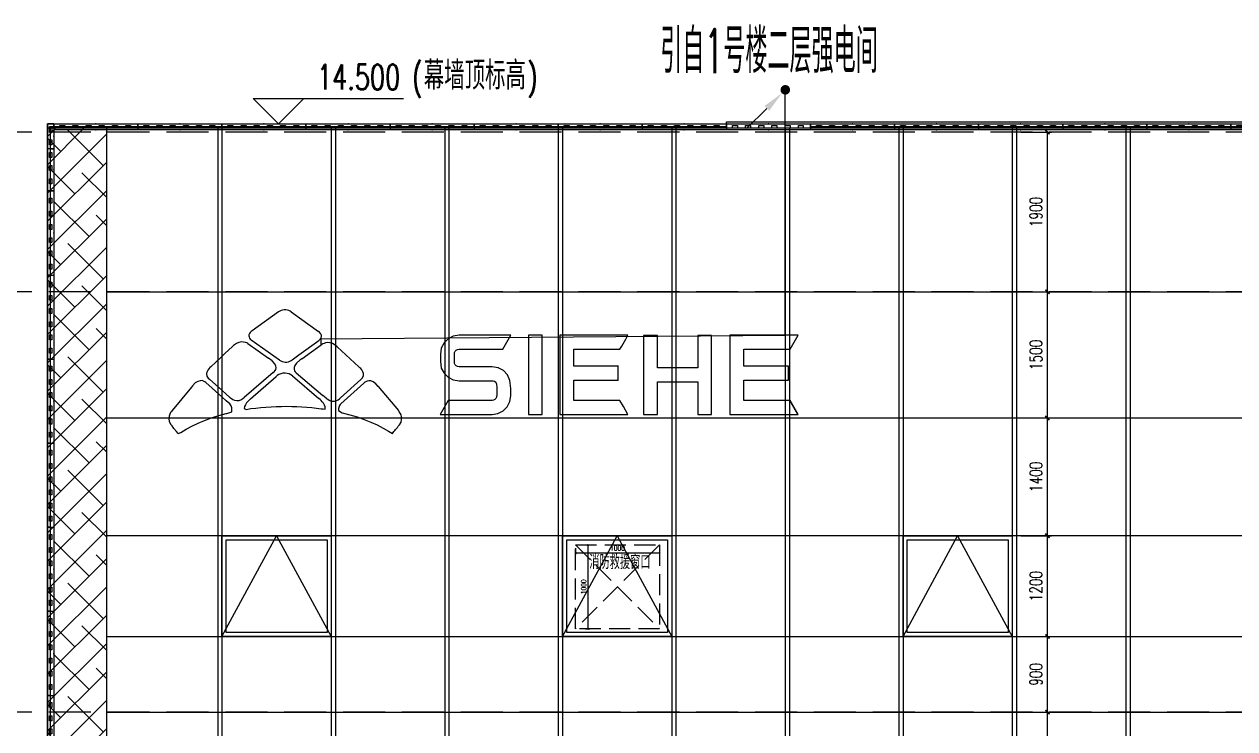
# Model space of a CAD drawing. Extents: x -2377130 to 293730, y -2 to 754590.
# Drawn here: x -2126734 to -2112336, y 524540 to 532921 of the extents above; entities that cross this region are included whole.
import ezdxf
from ezdxf.enums import TextEntityAlignment as Align

# ---------------------------------------------------------------- set-up
doc = ezdxf.new("R2010")
doc.units = 0
doc.header["$LTSCALE"] = 1000
doc.header["$MEASUREMENT"] = 0
for name, pattern in [('__DASH', [0.35, 0.25, -0.1]), ('DASH', [0.35, 0.25, -0.1]), ('DOTE', [2.42, 2, -0.2, 0.02, -0.2])]:
    doc.linetypes.add(name, pattern=pattern)
doc.layers.get('Defpoints').update_dxf_attribs({"color": 210})
doc.layers.add('.灯具', color=3, linetype='Continuous', lineweight=25)
doc.layers.add('A-WALL-HATCH', color=8, linetype='Continuous', lineweight=13)
for name, color, linetype in [('0 @ 1', 7, 'Continuous'), ('A-AXIS-DOTE', 14, 'DOTE'), ('A-AXIS-DP', 126, 'Continuous'), ('A-HATCH-2', 251, 'Continuous'), ('A-LIN-V', 9, 'Continuous'), ('A-SFCE', 30, 'Continuous'), ('A-WINDOW', 140, 'Continuous'), ('DIM-照明', 3, 'Continuous'), ('DIM_ELEV', 3, 'Continuous'), ('EQUIP-照明', 3, 'Continuous'), ('LWIRE', 4, 'Continuous'), ('PUB_DIM', 3, 'Continuous'), ('PUB_TEXT', 7, 'Continuous'), ('建-文字', 7, 'Continuous')]:
    doc.layers.add(name, color=color, linetype=linetype)
doc.styles.add('_TCH_DIM', font='SIMPLEX', dxfattribs={"bigfont": 'GBCBIG'})
doc.styles.add('_TCH_DIM_T3', font='SIMPLEX', dxfattribs={"width": 0.705882, "bigfont": 'GBCBIG'})
doc.styles.add('_TEL_DIM', font='SIMPLEX', dxfattribs={"width": 0.8, "height": 3.5, "bigfont": 'HZTXT'})
doc.styles.add('A-STANDARD', font='SIMPLEX', dxfattribs={"bigfont": 'GBCBIG'})
doc.styles.get("Standard").update_dxf_attribs({"font": 'gbenor.shx', "bigfont": 'gbcbig.shx'})
doc.dimstyles.new('_TCH_ARCH&&20', dxfattribs={"dimtxt": 59.5, "dimasz": 20, "dimexe": 20, "dimexo": 20, "dimgap": 25.25, "dimtad": 1, "dimdec": 0, "dimzin": 0, "dimdsep": 46, "dimtxsty": '_TCH_DIM_T3', "dimblk": 'ARCHTICK', "dimcen": 0.09, "dimclrt": 7, "dimazin": 2, "dimtfac": 1, "dimtdec": 0, "dimtix": 1, "dimtmove": 2, "dimatfit": 3, "dimfxl": 0, "dimtolj": 1, "dimtzin": 0, "dimarcsym": 0})
doc.dimstyles.new('_TCH_ARCH&&50', dxfattribs={"dimtxt": 148.75, "dimasz": 50, "dimexe": 50, "dimexo": 50, "dimgap": 63.125, "dimtad": 1, "dimdec": 0, "dimzin": 0, "dimdsep": 46, "dimtxsty": '_TCH_DIM_T3', "dimblk": 'ARCHTICK', "dimcen": 0.09, "dimclrt": 7, "dimazin": 2, "dimtfac": 1, "dimtdec": 0, "dimtix": 1, "dimtmove": 2, "dimatfit": 3, "dimfxl": 0, "dimtolj": 1, "dimtzin": 0, "dimarcsym": 0})

# ---------------------------------------------------------------- blocks, each defined once
blk = doc.blocks.new('G$C8AAC1FDD')
at = {"layer": 'A-LIN-V'}
for p, q in [((-1.638, 0.667), (-1.953, 0.44)), ((-1.625, 0.675), (-1.638, 0.667)), ((-1.609, 0.682), (-1.625, 0.675)), ((-1.591, 0.687), (-1.609, 0.682)), ((-1.572, 0.689), (-1.591, 0.687)), ((-1.572, 0.689), (-1.572, 0.689)), ((-1.553, 0.689), (-1.572, 0.689)), ((-1.553, 0.689), (-1.553, 0.689)), ((-1.534, 0.686), (-1.553, 0.689)), ((-1.534, 0.686), (-1.534, 0.686)), ((-1.517, 0.68), (-1.534, 0.686)), ((-1.516, 0.68), (-1.517, 0.68)), ((-1.501, 0.672), (-1.517, 0.68)), ((-1.5, 0.672), (-1.501, 0.672)), ((-1.489, 0.664), (-1.501, 0.672)), ((-1.489, 0.664), (-1.489, 0.664)), ((-1.489, 0.664), (-1.162, 0.43)), ((-1.953, 0.44), (-1.965, 0.431)), ((-2.141, 0.29), (-2.173, 0.267)), ((-2.11, 0.303), (-2.141, 0.29)), ((-2.081, 0.308), (-2.11, 0.303)), ((-2.081, 0.308), (-2.081, 0.308)), ((-2.056, 0.306), (-2.081, 0.308)), ((-2.035, 0.302), (-2.056, 0.306)), ((-2.056, 0.306), (-2.056, 0.306)), ((-2.018, 0.296), (-2.035, 0.302)), ((-2.034, 0.302), (-2.035, 0.302)), ((-2.005, 0.289), (-2.018, 0.296)), ((-2.018, 0.296), (-2.018, 0.296)), ((-2.005, 0.289), (-2.005, 0.289)), ((-2.005, 0.289), (-1.76, 0.114)), ((-1.991, 0.394), (-1.992, 0.38)), ((-1.992, 0.38), (-1.99, 0.367)), ((-1.986, 0.407), (-1.991, 0.394)), ((-1.99, 0.367), (-1.985, 0.354)), ((-1.977, 0.42), (-1.986, 0.407)), ((-1.985, 0.354), (-1.976, 0.341)), ((-1.965, 0.431), (-1.977, 0.42)), ((-1.976, 0.341), (-1.963, 0.33)), ((-1.627, 0.09), (-1.963, 0.33)), ((-1.398, 0.153), (-1.161, 0.324)), ((-1.162, 0.43), (-1.162, 0.43)), ((-1.152, 0.422), (-1.162, 0.43)), ((-1.161, 0.324), (-1.15, 0.332)), ((-1.16, 0.324), (-1.161, 0.324)), ((-1.152, 0.422), (-1.152, 0.422)), ((-1.141, 0.41), (-1.152, 0.422)), ((-1.15, 0.332), (-1.14, 0.344)), ((-1.15, 0.332), (-1.15, 0.332)), ((-1.141, 0.41), (-1.141, 0.41)), ((-1.135, 0.399), (-1.141, 0.41)), ((-1.14, 0.344), (-1.133, 0.356)), ((-1.139, 0.344), (-1.14, 0.344)), ((-1.134, 0.398), (-1.135, 0.399)), ((-1.133, 0.398), (-1.134, 0.398)), ((-1.13, 0.384), (-1.134, 0.398)), ((-1.133, 0.357), (-1.13, 0.371)), ((-1.133, 0.357), (-1.133, 0.357)), ((-1.133, 0.356), (-1.133, 0.357)), ((-1.131, 0.273), (-1.133, 0.356)), ((-1.129, 0.384), (-1.13, 0.384)), ((-1.13, 0.371), (-1.13, 0.384)), ((-1.129, 0.371), (-1.13, 0.371)), ((-1.098, 0.291), (-1.112, 0.285)), ((-1.081, 0.296), (-1.098, 0.291)), ((-1.079, 0.297), (-1.081, 0.296)), ((-1.055, 0.3), (-1.079, 0.297)), ((-1.055, 0.3), (-1.055, 0.3)), ((-1.028, 0.298), (-1.055, 0.3)), ((-0.998, 0.289), (-1.028, 0.298)), ((-1.027, 0.298), (-1.028, 0.298)), ((-0.966, 0.271), (-0.998, 0.289)), ((-0.997, 0.289), (-0.998, 0.289)), ((0.329, 0.296), (0.297, 0.235)), ((0.377, 0.344), (0.329, 0.296)), ((0.438, 0.376), (0.377, 0.344)), ((0.508, 0.387), (0.438, 0.376)), ((0.509, 0.387), (0.508, 0.387)), ((1.123, 0.387), (0.509, 0.387)), ((1.027, 0.221), (1.123, 0.387)), ((1.123, 0.387), (1.123, 0.387)), ((1.332, 0.387), (1.332, -0.554)), ((1.332, 0.387), (1.332, 0.387)), ((1.498, 0.387), (1.332, 0.387)), ((1.498, -0.554), (1.498, 0.387)), ((1.498, 0.387), (1.498, 0.387)), ((1.707, 0.387), (1.706, -0.554)), ((1.707, 0.387), (1.707, 0.387)), ((2.439, 0.387), (1.707, 0.387)), ((2.489, 0.387), (2.439, 0.387)), ((2.443, 0.259), (2.49, 0.341)), ((2.517, 0.387), (2.489, 0.387)), ((2.49, 0.341), (2.517, 0.387)), ((2.517, 0.387), (2.517, 0.387)), ((2.702, 0.386), (2.702, -0.555)), ((2.703, 0.386), (2.702, 0.386)), ((2.868, 0.386), (2.703, 0.386)), ((2.868, -0.001), (2.868, 0.386)), ((2.869, 0.386), (2.868, 0.386)), ((2.869, -0.001), (2.869, 0.386)), ((3.346, 0.386), (3.346, -0.001)), ((3.346, 0.386), (3.346, 0.386)), ((3.512, 0.386), (3.346, 0.386)), ((3.512, -0.555), (3.512, 0.386)), ((3.512, -0.555), (3.512, 0.386)), ((3.512, 0.386), (3.512, 0.386)), ((3.729, 0.387), (3.729, -0.554)), ((3.73, 0.387), (3.729, 0.387)), ((3.806, 0.387), (3.73, 0.387)), ((3.895, 0.387), (3.806, 0.387)), ((3.806, 0.387), (3.806, 0.387)), ((3.896, 0.387), (3.895, 0.387)), ((4.54, 0.387), (3.896, 0.387)), ((4.444, 0.221), (4.54, 0.387)), ((4.444, 0.221), (4.54, 0.387)), ((4.54, 0.387), (4.54, 0.387)), ((-2.327, 0.123), (-2.278, 0.169)), ((-2.187, 0.254), (-2.278, 0.169)), ((-2.173, 0.267), (-2.187, 0.254)), ((-1.477, 0.096), (-1.398, 0.153)), ((-1.398, 0.153), (-1.398, 0.153)), ((-1.361, 0.108), (-1.131, 0.273)), ((-1.123, 0.278), (-1.131, 0.273)), ((-1.112, 0.285), (-1.123, 0.278)), ((-0.943, 0.251), (-0.966, 0.271)), ((-0.966, 0.271), (-0.966, 0.271)), ((-0.943, 0.251), (-0.943, 0.251)), ((-0.684, 0.012), (-0.943, 0.251)), ((0.297, 0.235), (0.286, 0.164)), ((0.286, 0.164), (0.286, 0.078)), ((0.452, 0.154), (0.455, 0.182)), ((0.452, 0.154), (0.452, 0.154)), ((0.452, 0.068), (0.452, 0.154)), ((0.455, 0.182), (0.463, 0.198)), ((0.455, 0.182), (0.455, 0.182)), ((0.463, 0.198), (0.475, 0.21)), ((0.463, 0.198), (0.463, 0.198)), ((0.475, 0.21), (0.49, 0.218)), ((0.475, 0.21), (0.475, 0.21)), ((0.49, 0.218), (0.508, 0.221)), ((0.491, 0.218), (0.49, 0.218)), ((0.508, 0.221), (1.027, 0.221)), ((1.027, 0.221), (1.027, 0.221)), ((1.873, 0.221), (2.421, 0.221)), ((1.873, 0.019), (1.873, 0.221)), ((2.421, 0.221), (2.443, 0.259)), ((2.421, 0.221), (2.421, 0.221)), ((3.895, 0.019), (3.895, 0.221)), ((3.895, 0.221), (3.896, 0.221)), ((3.896, 0.019), (3.896, 0.221)), ((3.896, 0.221), (4.444, 0.221)), ((4.444, 0.221), (4.444, 0.221)), ((-2.456, 0.003), (-2.468, -0.011)), ((-2.445, 0.013), (-2.456, 0.003)), ((-2.327, 0.123), (-2.445, 0.013)), ((-1.715, 0.081), (-1.76, 0.114)), ((-1.76, 0.114), (-1.76, 0.114)), ((-1.687, 0.05), (-1.715, 0.081)), ((-1.714, 0.081), (-1.715, 0.081)), ((-1.673, 0.022), (-1.687, 0.05)), ((-1.686, 0.05), (-1.687, 0.05)), ((-1.669, -0.001), (-1.673, 0.022)), ((-1.672, 0.022), (-1.673, 0.022)), ((-1.627, 0.09), (-1.613, 0.082)), ((-1.613, 0.082), (-1.596, 0.075)), ((-1.596, 0.075), (-1.578, 0.07)), ((-1.578, 0.07), (-1.559, 0.069)), ((-1.559, 0.069), (-1.559, 0.069)), ((-1.559, 0.069), (-1.54, 0.069)), ((-1.54, 0.069), (-1.522, 0.073)), ((-1.54, 0.07), (-1.54, 0.069)), ((-1.522, 0.073), (-1.505, 0.079)), ((-1.522, 0.073), (-1.522, 0.073)), ((-1.505, 0.079), (-1.489, 0.087)), ((-1.504, 0.079), (-1.505, 0.079)), ((-1.489, 0.087), (-1.477, 0.096)), ((-1.488, 0.087), (-1.489, 0.087)), ((-1.477, 0.096), (-1.477, 0.096)), ((-1.445, 0.028), (-1.454, 0.002)), ((-1.454, 0.002), (-1.453, -0.019)), ((-1.424, 0.057), (-1.445, 0.028)), ((-1.386, 0.09), (-1.424, 0.057)), ((-1.361, 0.108), (-1.386, 0.09)), ((-0.672, 0.001), (-0.684, 0.012)), ((-0.684, 0.012), (-0.684, 0.012)), ((-0.661, -0.01), (-0.672, 0.001)), ((-0.671, 0.001), (-0.672, 0.001)), ((0.286, 0.078), (0.297, -0.003)), ((0.455, 0.05), (0.452, 0.068)), ((0.452, 0.068), (0.452, 0.068)), ((0.463, 0.034), (0.455, 0.05)), ((0.455, 0.05), (0.455, 0.05)), ((0.475, 0.022), (0.463, 0.034)), ((0.463, 0.034), (0.463, 0.034)), ((0.49, 0.014), (0.475, 0.022)), ((0.475, 0.022), (0.475, 0.022)), ((0.508, 0.011), (0.49, 0.014)), ((0.491, 0.014), (0.49, 0.014)), ((0.509, 0.011), (0.508, 0.011)), ((0.9, 0.011), (0.509, 0.011)), ((0.975, 0), (0.9, 0.011)), ((0.901, 0.011), (0.9, 0.011)), ((1.873, 0.019), (1.873, 0.019)), ((2.402, 0.019), (1.873, 0.019)), ((2.402, -0.147), (2.402, 0.019)), ((2.403, 0.019), (2.402, 0.019)), ((3.896, 0.019), (3.895, 0.019)), ((4.425, 0.019), (3.896, 0.019)), ((4.425, -0.147), (4.425, 0.019)), ((4.425, -0.147), (4.425, 0.019)), ((4.425, 0.019), (4.425, 0.019)), ((-2.49, -0.05), (-2.494, -0.073)), ((-2.494, -0.073), (-2.49, -0.098)), ((-2.48, -0.028), (-2.49, -0.05)), ((-2.49, -0.098), (-2.475, -0.123)), ((-2.468, -0.011), (-2.48, -0.028)), ((-2.475, -0.123), (-2.46, -0.137)), ((-2.315, -0.266), (-2.46, -0.137)), ((-1.702, -0.057), (-2.049, -0.353)), ((-1.972, -0.368), (-1.667, -0.103)), ((-1.702, -0.057), (-1.69, -0.047)), ((-1.702, -0.057), (-1.702, -0.057)), ((-1.69, -0.047), (-1.68, -0.034)), ((-1.69, -0.047), (-1.69, -0.047)), ((-1.68, -0.034), (-1.673, -0.02)), ((-1.679, -0.034), (-1.68, -0.034)), ((-1.673, -0.02), (-1.669, -0.001)), ((-1.672, -0.02), (-1.673, -0.02)), ((-1.669, -0.001), (-1.669, -0.001)), ((-1.655, -0.092), (-1.667, -0.103)), ((-1.634, -0.079), (-1.655, -0.092)), ((-1.611, -0.07), (-1.634, -0.079)), ((-1.587, -0.064), (-1.611, -0.07)), ((-1.563, -0.063), (-1.587, -0.064)), ((-1.538, -0.066), (-1.563, -0.063)), ((-1.562, -0.063), (-1.563, -0.063)), ((-1.514, -0.073), (-1.538, -0.066)), ((-1.538, -0.066), (-1.538, -0.066)), ((-1.492, -0.084), (-1.514, -0.073)), ((-1.514, -0.073), (-1.514, -0.073)), ((-1.475, -0.097), (-1.492, -0.084)), ((-1.492, -0.084), (-1.492, -0.084)), ((-1.474, -0.097), (-1.475, -0.097)), ((-1.475, -0.097), (-1.159, -0.364)), ((-1.453, -0.019), (-1.448, -0.036)), ((-1.448, -0.036), (-1.44, -0.048)), ((-1.44, -0.048), (-1.431, -0.058)), ((-1.431, -0.058), (-1.112, -0.328)), ((-0.66, -0.14), (-0.904, -0.359)), ((-0.649, -0.026), (-0.661, -0.01)), ((-0.661, -0.01), (-0.661, -0.01)), ((-0.66, -0.14), (-0.64, -0.118)), ((-0.659, -0.14), (-0.66, -0.14)), ((-0.638, -0.046), (-0.649, -0.026)), ((-0.649, -0.026), (-0.649, -0.026)), ((-0.64, -0.118), (-0.63, -0.093)), ((-0.64, -0.118), (-0.64, -0.118)), ((-0.63, -0.069), (-0.638, -0.046)), ((-0.637, -0.046), (-0.638, -0.046)), ((-0.63, -0.093), (-0.63, -0.069)), ((-0.63, -0.069), (-0.63, -0.069)), ((-0.63, -0.093), (-0.63, -0.093)), ((0.297, -0.003), (0.329, -0.064)), ((0.329, -0.064), (0.377, -0.112)), ((0.377, -0.112), (0.438, -0.144)), ((0.438, -0.144), (0.508, -0.155)), ((1.037, -0.033), (0.975, 0)), ((0.976, 0), (0.975, 0)), ((1.084, -0.084), (1.037, -0.033)), ((1.038, -0.033), (1.037, -0.033)), ((1.113, -0.152), (1.084, -0.084)), ((1.084, -0.084), (1.084, -0.084)), ((2.869, -0.001), (2.868, -0.001)), ((3.346, -0.001), (2.869, -0.001)), ((-2.674, -0.229), (-2.903, -0.507)), ((-2.662, -0.214), (-2.674, -0.229)), ((-2.629, -0.18), (-2.662, -0.214)), ((-2.599, -0.161), (-2.629, -0.18)), ((-2.572, -0.153), (-2.599, -0.161)), ((-2.572, -0.153), (-2.572, -0.153)), ((-2.549, -0.152), (-2.572, -0.153)), ((-2.53, -0.158), (-2.549, -0.152)), ((-2.549, -0.152), (-2.549, -0.152)), ((-2.515, -0.165), (-2.53, -0.158)), ((-2.53, -0.158), (-2.53, -0.158)), ((-2.503, -0.174), (-2.515, -0.165)), ((-2.515, -0.165), (-2.515, -0.165)), ((-2.503, -0.174), (-2.503, -0.174)), ((-2.312, -0.345), (-2.503, -0.174)), ((-2.263, -0.312), (-2.315, -0.266)), ((-0.898, -0.429), (-0.623, -0.182)), ((-0.611, -0.172), (-0.623, -0.182)), ((-0.601, -0.165), (-0.611, -0.172)), ((-0.585, -0.157), (-0.601, -0.165)), ((-0.564, -0.153), (-0.585, -0.157)), ((-0.564, -0.153), (-0.564, -0.153)), ((-0.54, -0.155), (-0.564, -0.153)), ((-0.512, -0.166), (-0.54, -0.155)), ((-0.54, -0.155), (-0.54, -0.155)), ((-0.481, -0.19), (-0.512, -0.166)), ((-0.512, -0.166), (-0.512, -0.166)), ((-0.453, -0.221), (-0.481, -0.19)), ((-0.481, -0.19), (-0.481, -0.19)), ((-0.452, -0.221), (-0.453, -0.221)), ((-0.453, -0.221), (-0.214, -0.508)), ((0.508, -0.155), (0.9, -0.155)), ((0.9, -0.155), (0.915, -0.156)), ((0.915, -0.156), (0.93, -0.16)), ((0.93, -0.16), (0.944, -0.172)), ((0.944, -0.172), (0.953, -0.196)), ((0.953, -0.196), (0.957, -0.235)), ((0.957, -0.235), (0.957, -0.321)), ((1.123, -0.245), (1.113, -0.152)), ((1.113, -0.152), (1.113, -0.152)), ((1.123, -0.245), (1.123, -0.245)), ((1.123, -0.332), (1.123, -0.245)), ((1.872, -0.388), (1.873, -0.147)), ((1.873, -0.147), (2.402, -0.147)), ((2.403, -0.147), (2.402, -0.147)), ((2.868, -0.555), (2.868, -0.167)), ((2.868, -0.167), (2.869, -0.167)), ((2.869, -0.555), (2.869, -0.167)), ((2.869, -0.167), (3.346, -0.167)), ((3.346, -0.167), (3.346, -0.555)), ((3.895, -0.388), (3.895, -0.147)), ((3.895, -0.147), (3.896, -0.147)), ((3.896, -0.388), (3.896, -0.147)), ((3.896, -0.147), (4.425, -0.147)), ((4.425, -0.147), (4.425, -0.147)), ((-2.312, -0.345), (-2.261, -0.391)), ((-2.222, -0.349), (-2.263, -0.312)), ((-2.218, -0.428), (-2.261, -0.391)), ((-2.222, -0.349), (-2.212, -0.358)), ((-2.21, -0.439), (-2.218, -0.428)), ((-2.218, -0.428), (-2.218, -0.428)), ((-2.212, -0.358), (-2.2, -0.367)), ((-2.2, -0.367), (-2.183, -0.377)), ((-2.183, -0.377), (-2.162, -0.385)), ((-2.162, -0.385), (-2.137, -0.39)), ((-2.136, -0.39), (-2.137, -0.39)), ((-2.136, -0.39), (-2.109, -0.387)), ((-2.109, -0.387), (-2.079, -0.375)), ((-2.109, -0.387), (-2.109, -0.387)), ((-2.079, -0.375), (-2.058, -0.361)), ((-2.079, -0.375), (-2.079, -0.375)), ((-2.058, -0.361), (-2.049, -0.353)), ((-2.058, -0.361), (-2.058, -0.361)), ((-2.049, -0.353), (-2.049, -0.353)), ((-2.02, -0.418), (-2.033, -0.439)), ((-2.006, -0.401), (-2.02, -0.418)), ((-1.993, -0.387), (-2.006, -0.401)), ((-1.982, -0.377), (-1.993, -0.387)), ((-1.972, -0.368), (-1.982, -0.377)), ((-1.158, -0.364), (-1.159, -0.364)), ((-1.146, -0.375), (-1.159, -0.364)), ((-1.134, -0.387), (-1.146, -0.375)), ((-1.146, -0.375), (-1.146, -0.375)), ((-1.12, -0.403), (-1.134, -0.387)), ((-1.134, -0.387), (-1.134, -0.387)), ((-1.12, -0.403), (-1.12, -0.403)), ((-1.109, -0.417), (-1.12, -0.403)), ((-1.072, -0.362), (-1.112, -0.328)), ((-1.106, -0.421), (-1.109, -0.417)), ((-1.094, -0.443), (-1.106, -0.421)), ((-1.106, -0.421), (-1.106, -0.421)), ((-1.072, -0.362), (-1.061, -0.371)), ((-1.061, -0.371), (-1.03, -0.39)), ((-1.061, -0.371), (-1.061, -0.371)), ((-1.03, -0.39), (-1, -0.397)), ((-1, -0.397), (-0.974, -0.396)), ((-1, -0.397), (-1, -0.397)), ((-0.974, -0.396), (-0.951, -0.389)), ((-0.974, -0.396), (-0.974, -0.396)), ((-0.951, -0.389), (-0.931, -0.38)), ((-0.95, -0.389), (-0.951, -0.389)), ((-0.931, -0.38), (-0.916, -0.37)), ((-0.931, -0.38), (-0.931, -0.38)), ((-0.916, -0.37), (-0.904, -0.359)), ((-0.916, -0.37), (-0.916, -0.37)), ((-0.898, -0.429), (-0.906, -0.438)), ((-0.903, -0.359), (-0.904, -0.359)), ((0.38, -0.388), (0.284, -0.554)), ((0.38, -0.388), (0.38, -0.388)), ((0.9, -0.388), (0.38, -0.388)), ((0.918, -0.385), (0.9, -0.388)), ((0.934, -0.377), (0.918, -0.385)), ((0.946, -0.365), (0.934, -0.377)), ((0.954, -0.349), (0.946, -0.365)), ((0.957, -0.321), (0.954, -0.349)), ((1.08, -0.463), (1.112, -0.402)), ((1.112, -0.402), (1.123, -0.332)), ((1.112, -0.402), (1.112, -0.402)), ((1.123, -0.332), (1.123, -0.332)), ((1.873, -0.388), (1.872, -0.388)), ((2.421, -0.388), (1.873, -0.388)), ((2.421, -0.388), (2.421, -0.388)), ((2.464, -0.462), (2.421, -0.388)), ((3.896, -0.388), (3.895, -0.388)), ((4.443, -0.388), (3.896, -0.388)), ((4.539, -0.554), (4.443, -0.388)), ((4.444, -0.388), (4.443, -0.388)), ((4.54, -0.554), (4.444, -0.388)), ((-2.933, -0.552), (-2.941, -0.577)), ((-2.923, -0.533), (-2.933, -0.552)), ((-2.913, -0.518), (-2.923, -0.533)), ((-2.903, -0.507), (-2.913, -0.518)), ((-2.436, -0.596), (-2.351, -0.568)), ((-2.351, -0.568), (-2.305, -0.556)), ((-2.35, -0.568), (-2.351, -0.568)), ((-2.305, -0.556), (-2.262, -0.544)), ((-2.262, -0.544), (-2.256, -0.542)), ((-2.262, -0.544), (-2.262, -0.544)), ((-2.256, -0.542), (-2.196, -0.525)), ((-2.203, -0.452), (-2.21, -0.439)), ((-2.21, -0.439), (-2.21, -0.439)), ((-2.198, -0.464), (-2.203, -0.452)), ((-2.202, -0.452), (-2.203, -0.452)), ((-2.194, -0.477), (-2.198, -0.464)), ((-2.197, -0.464), (-2.198, -0.464)), ((-2.196, -0.525), (-2.194, -0.514)), ((-2.195, -0.525), (-2.196, -0.525)), ((-2.193, -0.49), (-2.194, -0.477)), ((-2.194, -0.477), (-2.194, -0.477)), ((-2.194, -0.514), (-2.193, -0.502)), ((-2.194, -0.514), (-2.194, -0.514)), ((-2.193, -0.502), (-2.193, -0.49)), ((-2.193, -0.49), (-2.193, -0.49)), ((-2.193, -0.502), (-2.193, -0.502)), ((-2.044, -0.461), (-2.049, -0.485)), ((-2.049, -0.485), (-2.025, -0.495)), ((-2.033, -0.439), (-2.044, -0.461)), ((-2.025, -0.495), (-1.967, -0.486)), ((-2.025, -0.495), (-2.025, -0.495)), ((-1.967, -0.486), (-1.909, -0.479)), ((-1.967, -0.486), (-1.967, -0.486)), ((-1.908, -0.479), (-1.909, -0.479)), ((-1.908, -0.479), (-1.849, -0.472)), ((-1.849, -0.472), (-1.789, -0.467)), ((-1.849, -0.472), (-1.849, -0.472)), ((-1.789, -0.467), (-1.728, -0.463)), ((-1.789, -0.467), (-1.789, -0.467)), ((-1.728, -0.463), (-1.666, -0.46)), ((-1.728, -0.463), (-1.728, -0.463)), ((-1.666, -0.46), (-1.604, -0.459)), ((-1.604, -0.459), (-1.542, -0.458)), ((-1.542, -0.458), (-1.481, -0.459)), ((-1.481, -0.459), (-1.421, -0.461)), ((-1.421, -0.461), (-1.362, -0.464)), ((-1.362, -0.464), (-1.303, -0.468)), ((-1.303, -0.468), (-1.245, -0.474)), ((-1.245, -0.474), (-1.188, -0.48)), ((-1.188, -0.48), (-1.131, -0.487)), ((-1.131, -0.487), (-1.107, -0.489)), ((-1.107, -0.489), (-1.083, -0.491)), ((-1.086, -0.466), (-1.094, -0.443)), ((-1.093, -0.443), (-1.094, -0.443)), ((-1.083, -0.491), (-1.086, -0.466)), ((-1.085, -0.466), (-1.086, -0.466)), ((-1.083, -0.491), (-1.083, -0.491)), ((-0.925, -0.485), (-0.926, -0.497)), ((-0.926, -0.497), (-0.925, -0.508)), ((-0.923, -0.474), (-0.925, -0.485)), ((-0.925, -0.508), (-0.883, -0.534)), ((-0.919, -0.462), (-0.923, -0.474)), ((-0.913, -0.45), (-0.919, -0.462)), ((-0.906, -0.438), (-0.913, -0.45)), ((-0.883, -0.534), (-0.793, -0.558)), ((-0.793, -0.558), (-0.705, -0.584)), ((-0.203, -0.522), (-0.214, -0.508)), ((-0.214, -0.508), (-0.214, -0.508)), ((-0.192, -0.538), (-0.203, -0.522)), ((-0.202, -0.522), (-0.203, -0.522)), ((-0.182, -0.559), (-0.192, -0.538)), ((-0.192, -0.538), (-0.192, -0.538)), ((-0.175, -0.584), (-0.182, -0.559)), ((-0.182, -0.559), (-0.182, -0.559)), ((0.284, -0.554), (0.9, -0.554)), ((0.9, -0.554), (0.971, -0.543)), ((0.901, -0.554), (0.9, -0.554)), ((0.971, -0.543), (1.032, -0.511)), ((0.971, -0.543), (0.971, -0.543)), ((1.032, -0.511), (1.08, -0.463)), ((1.032, -0.511), (1.032, -0.511)), ((1.08, -0.463), (1.08, -0.463)), ((1.332, -0.554), (1.498, -0.554)), ((1.498, -0.554), (1.498, -0.554)), ((1.706, -0.554), (2.466, -0.554)), ((2.517, -0.554), (2.464, -0.462)), ((2.466, -0.554), (2.517, -0.554)), ((2.517, -0.554), (2.517, -0.554)), ((2.517, -0.554), (2.517, -0.554)), ((2.517, -0.554), (2.517, -0.554)), ((2.702, -0.555), (2.868, -0.555)), ((2.869, -0.555), (2.868, -0.555)), ((3.346, -0.555), (3.512, -0.555)), ((3.512, -0.555), (3.512, -0.555)), ((3.729, -0.554), (4.539, -0.554)), ((4.539, -0.554), (4.54, -0.554)), ((-2.941, -0.577), (-2.944, -0.605)), ((-2.944, -0.605), (-2.939, -0.636)), ((-2.939, -0.636), (-2.923, -0.669)), ((-2.923, -0.669), (-2.905, -0.692)), ((-2.883, -0.72), (-2.905, -0.692)), ((-2.738, -0.73), (-2.669, -0.693)), ((-2.669, -0.693), (-2.596, -0.658)), ((-2.669, -0.693), (-2.669, -0.693)), ((-2.596, -0.658), (-2.518, -0.626)), ((-2.595, -0.658), (-2.596, -0.658)), ((-2.518, -0.626), (-2.436, -0.596)), ((-2.518, -0.626), (-2.518, -0.626)), ((-2.436, -0.596), (-2.436, -0.596)), ((-0.705, -0.584), (-0.622, -0.613)), ((-0.622, -0.613), (-0.542, -0.645)), ((-0.542, -0.645), (-0.467, -0.679)), ((-0.467, -0.679), (-0.396, -0.716)), ((-0.396, -0.716), (-0.33, -0.755)), ((-0.237, -0.723), (-0.226, -0.71)), ((-0.226, -0.71), (-0.215, -0.696)), ((-0.226, -0.71), (-0.226, -0.71)), ((-0.215, -0.696), (-0.202, -0.679)), ((-0.215, -0.696), (-0.215, -0.696)), ((-0.202, -0.679), (-0.182, -0.645)), ((-0.202, -0.679), (-0.202, -0.679)), ((-0.182, -0.645), (-0.175, -0.613)), ((-0.182, -0.645), (-0.182, -0.645)), ((-0.175, -0.613), (-0.175, -0.584)), ((-0.175, -0.584), (-0.175, -0.584)), ((-0.174, -0.613), (-0.175, -0.613)), ((-2.852, -0.758), (-2.883, -0.72)), ((-2.834, -0.781), (-2.852, -0.758)), ((-2.834, -0.781), (-2.803, -0.769)), ((-2.834, -0.781), (-2.834, -0.781)), ((-2.803, -0.769), (-2.738, -0.73)), ((-2.803, -0.769), (-2.803, -0.769)), ((-2.738, -0.73), (-2.738, -0.73)), ((-0.33, -0.755), (-0.283, -0.781)), ((-0.283, -0.781), (-0.274, -0.77)), ((-0.283, -0.781), (-0.283, -0.781)), ((-0.274, -0.77), (-0.266, -0.759)), ((-0.274, -0.77), (-0.274, -0.77)), ((-0.266, -0.759), (-0.256, -0.747)), ((-0.265, -0.759), (-0.266, -0.759)), ((-0.256, -0.747), (-0.247, -0.735)), ((-0.256, -0.747), (-0.256, -0.747)), ((-0.247, -0.735), (-0.237, -0.723)), ((-0.246, -0.735), (-0.247, -0.735)), ((-0.236, -0.723), (-0.237, -0.723))]:
    blk.add_line(p, q, dxfattribs=at)
blk = doc.blocks.new('34543')
at = {"layer": 'A-WINDOW', "color": 8}
for p, q in [((-2029402, 531687), (-2029402, 517237)), ((-2029352, 531687), (-2029352, 517237))]:
    blk.add_line(p, q, dxfattribs=at)
blk = doc.blocks.new('w42343')
at = {"layer": 'A-WINDOW', "color": 8}
blk.add_lwpolyline([(-2124382, 518137), (-2123732, 519337), (-2123082, 518137)], dxfattribs=at)
for points in [[(-2124382, 519337), (-2123082, 519337), (-2123082, 518137), (-2124382, 518137)], [(-2124332, 519287), (-2123132, 519287), (-2123132, 518187), (-2124332, 518187)]]:
    blk.add_lwpolyline(points, close=True, dxfattribs=at)
blk = doc.blocks.new('_ArchTick')
at = {"color": 0, "linetype": 'ByBlock', "const_width": 0.4}
blk.add_lwpolyline([(-0.5, -0.5), (0.5, 0.5)], dxfattribs=at)
blk = doc.blocks.new('*D596')
at = {"layer": 'Defpoints', "color": 0}
for p in [(74222, -10680), (75222, -10680), (75222, -10754)]:
    blk.add_point(p, dxfattribs=at)
at = {"layer": 'PUB_DIM', "color": 0, "lineweight": -2}
for p, q in [((74222, -10700), (74222, -10774)), ((74222, -10754), (75222, -10754)), ((75222, -10700), (75222, -10774))]:
    blk.add_line(p, q, dxfattribs=at)
at = {"layer": 'PUB_DIM', "color": 0, "lineweight": -2, "xscale": 20, "yscale": 20, "zscale": 20, "rotation": 180}
blk.add_blockref('_ArchTick', (74222, -10754), dxfattribs=at)
at = {"layer": 'PUB_DIM', "color": 0, "lineweight": -2, "xscale": 20, "yscale": 20, "zscale": 20}
blk.add_blockref('_ArchTick', (75222, -10754), dxfattribs=at)
at = {"layer": 'PUB_DIM', "color": 7, "insert": (74722, -10699), "char_height": 59.5, "attachment_point": 5, "style": '_TCH_DIM_T3'}
blk.add_mtext('\\A1;1000', dxfattribs=at)
blk = doc.blocks.new('*D597')
at = {"layer": 'Defpoints', "color": 0}
for p in [(74323, -10659), (74374, -10659), (74323, -11659)]:
    blk.add_point(p, dxfattribs=at)
at = {"layer": 'PUB_DIM', "color": 0, "lineweight": -2}
for p, q in [((74343, -10659), (74394, -10659)), ((74374, -11659), (74374, -10659)), ((74343, -11659), (74394, -11659))]:
    blk.add_line(p, q, dxfattribs=at)
at = {"layer": 'PUB_DIM', "color": 0, "lineweight": -2, "xscale": 20, "yscale": 20, "zscale": 20}
for p, rotation in [((74374, -10659), 90), ((74374, -11659), 270)]:
    blk.add_blockref('_ArchTick', p, dxfattribs=dict(at, rotation=rotation))
at = {"layer": 'PUB_DIM', "color": 7, "insert": (74319, -11159), "char_height": 59.5, "attachment_point": 5, "rotation": 90, "style": '_TCH_DIM_T3'}
blk.add_mtext('\\A1;1000', dxfattribs=at)
blk = doc.blocks.new('*D530')
at = {"layer": 'A-AXIS-DP', "color": 0, "lineweight": -2}
for p, q in [((-2114882, 524737), (-2114514, 524737)), ((-2114564, 522937), (-2114564, 524737)), ((-2114882, 522937), (-2114514, 522937))]:
    blk.add_line(p, q, dxfattribs=at)
at = {"layer": 'Defpoints', "color": 0}
for p in [(-2114932, 524737), (-2114564, 524737), (-2114932, 522937)]:
    blk.add_point(p, dxfattribs=at)
at = {"layer": 'A-AXIS-DP', "color": 0, "lineweight": -2, "xscale": 50, "yscale": 50, "zscale": 50}
for p, rotation in [((-2114564, 524737), 90), ((-2114564, 522937), 270)]:
    blk.add_blockref('_ArchTick', p, dxfattribs=dict(at, rotation=rotation))
at = {"layer": 'A-AXIS-DP', "color": 7, "insert": (-2114701, 523837), "char_height": 148.8, "attachment_point": 5, "rotation": 90, "style": '_TCH_DIM_T3'}
blk.add_mtext('\\A1;1800', dxfattribs=at)
blk = doc.blocks.new('*D529')
at = {"layer": 'A-AXIS-DP', "color": 0, "lineweight": -2}
for p, q in [((-2114882, 525637), (-2114514, 525637)), ((-2114564, 524737), (-2114564, 525637)), ((-2114882, 524737), (-2114514, 524737))]:
    blk.add_line(p, q, dxfattribs=at)
at = {"layer": 'Defpoints', "color": 0}
for p in [(-2114932, 525637), (-2114564, 525637), (-2114932, 524737)]:
    blk.add_point(p, dxfattribs=at)
at = {"layer": 'A-AXIS-DP', "color": 0, "lineweight": -2, "xscale": 50, "yscale": 50, "zscale": 50}
for p, rotation in [((-2114564, 525637), 90), ((-2114564, 524737), 270)]:
    blk.add_blockref('_ArchTick', p, dxfattribs=dict(at, rotation=rotation))
at = {"layer": 'A-AXIS-DP', "color": 7, "insert": (-2114701, 525187), "char_height": 148.8, "attachment_point": 5, "rotation": 90, "style": '_TCH_DIM_T3'}
blk.add_mtext('\\A1;900', dxfattribs=at)
blk = doc.blocks.new('*D528')
at = {"layer": 'A-AXIS-DP', "color": 0, "lineweight": -2}
for p, q in [((-2114882, 526837), (-2114514, 526837)), ((-2114564, 525637), (-2114564, 526837)), ((-2114882, 525637), (-2114514, 525637))]:
    blk.add_line(p, q, dxfattribs=at)
at = {"layer": 'Defpoints', "color": 0}
for p in [(-2114932, 526837), (-2114564, 526837), (-2114932, 525637)]:
    blk.add_point(p, dxfattribs=at)
at = {"layer": 'A-AXIS-DP', "color": 0, "lineweight": -2, "xscale": 50, "yscale": 50, "zscale": 50}
for p, rotation in [((-2114564, 526837), 90), ((-2114564, 525637), 270)]:
    blk.add_blockref('_ArchTick', p, dxfattribs=dict(at, rotation=rotation))
at = {"layer": 'A-AXIS-DP', "color": 7, "insert": (-2114701, 526237), "char_height": 148.8, "attachment_point": 5, "rotation": 90, "style": '_TCH_DIM_T3'}
blk.add_mtext('\\A1;1200', dxfattribs=at)
blk = doc.blocks.new('*D527')
at = {"layer": 'A-AXIS-DP', "color": 0, "lineweight": -2}
for p, q in [((-2114882, 528237), (-2114514, 528237)), ((-2114564, 526837), (-2114564, 528237)), ((-2114882, 526837), (-2114514, 526837))]:
    blk.add_line(p, q, dxfattribs=at)
at = {"layer": 'Defpoints', "color": 0}
for p in [(-2114932, 528237), (-2114564, 528237), (-2114932, 526837)]:
    blk.add_point(p, dxfattribs=at)
at = {"layer": 'A-AXIS-DP', "color": 0, "lineweight": -2, "xscale": 50, "yscale": 50, "zscale": 50}
for p, rotation in [((-2114564, 528237), 90), ((-2114564, 526837), 270)]:
    blk.add_blockref('_ArchTick', p, dxfattribs=dict(at, rotation=rotation))
at = {"layer": 'A-AXIS-DP', "color": 7, "insert": (-2114701, 527537), "char_height": 148.8, "attachment_point": 5, "rotation": 90, "style": '_TCH_DIM_T3'}
blk.add_mtext('\\A1;1400', dxfattribs=at)
blk = doc.blocks.new('*D526')
at = {"layer": 'A-AXIS-DP', "color": 0, "lineweight": -2}
for p, q in [((-2114882, 529737), (-2114514, 529737)), ((-2114564, 528237), (-2114564, 529737)), ((-2114882, 528237), (-2114514, 528237))]:
    blk.add_line(p, q, dxfattribs=at)
at = {"layer": 'Defpoints', "color": 0}
for p in [(-2114932, 529737), (-2114564, 529737), (-2114932, 528237)]:
    blk.add_point(p, dxfattribs=at)
at = {"layer": 'A-AXIS-DP', "color": 0, "lineweight": -2, "xscale": 50, "yscale": 50, "zscale": 50}
for p, rotation in [((-2114564, 529737), 90), ((-2114564, 528237), 270)]:
    blk.add_blockref('_ArchTick', p, dxfattribs=dict(at, rotation=rotation))
at = {"layer": 'A-AXIS-DP', "color": 7, "insert": (-2114701, 528987), "char_height": 148.8, "attachment_point": 5, "rotation": 90, "style": '_TCH_DIM_T3'}
blk.add_mtext('\\A1;1500', dxfattribs=at)
blk = doc.blocks.new('*D525')
at = {"layer": 'A-AXIS-DP', "color": 0, "lineweight": -2}
for p, q in [((-2114882, 531637), (-2114514, 531637)), ((-2114564, 529737), (-2114564, 531637)), ((-2114882, 529737), (-2114514, 529737))]:
    blk.add_line(p, q, dxfattribs=at)
at = {"layer": 'Defpoints', "color": 0}
for p in [(-2114932, 531637), (-2114564, 531637), (-2114932, 529737)]:
    blk.add_point(p, dxfattribs=at)
at = {"layer": 'A-AXIS-DP', "color": 0, "lineweight": -2, "xscale": 50, "yscale": 50, "zscale": 50}
for p, rotation in [((-2114564, 531637), 90), ((-2114564, 529737), 270)]:
    blk.add_blockref('_ArchTick', p, dxfattribs=dict(at, rotation=rotation))
at = {"layer": 'A-AXIS-DP', "color": 7, "insert": (-2114701, 530687), "char_height": 148.8, "attachment_point": 5, "rotation": 90, "style": '_TCH_DIM_T3'}
blk.add_mtext('\\A1;1900', dxfattribs=at)
blk = doc.blocks.new('12ZA')
at = {"color": 3}
for p, q in [((11454727, 202786), (11455727, 202786)), ((11454727, 202712), (11454727, 202786)), ((11454727, 202712), (11454727, 202737)), ((11454812, 202763), (11454871, 202763)), ((11454812, 202734), (11454812, 202763)), ((11454871, 202734), (11454812, 202734)), ((11454871, 202763), (11454871, 202734)), ((11454969, 202763), (11455028, 202763)), ((11454969, 202734), (11454969, 202763)), ((11455028, 202734), (11454969, 202734)), ((11455028, 202763), (11455028, 202734)), ((11455126, 202763), (11455185, 202763)), ((11455126, 202734), (11455126, 202763)), ((11455185, 202734), (11455126, 202734)), ((11455185, 202763), (11455185, 202734)), ((11455283, 202763), (11455342, 202763)), ((11455283, 202734), (11455283, 202763)), ((11455342, 202734), (11455283, 202734)), ((11455342, 202763), (11455342, 202734)), ((11455439, 202763), (11455499, 202763)), ((11455439, 202734), (11455439, 202763)), ((11455499, 202734), (11455439, 202734)), ((11455499, 202763), (11455499, 202734)), ((11455596, 202763), (11455656, 202763)), ((11455596, 202734), (11455596, 202763)), ((11455656, 202734), (11455596, 202734)), ((11455656, 202763), (11455656, 202734)), ((11455727, 202712), (11455727, 202786)), ((11455727, 202737), (11455727, 202712)), ((11455727, 202712), (11454727, 202712))]:
    blk.add_line(p, q, dxfattribs=at)
for p in [(11454727, 202749), (11454727, 202749), (11454727, 202749), (11455227, 202786), (11455227, 202786), (11455227, 202786), (11455727, 202749), (11455727, 202749), (11455727, 202749), (11455727, 202749), (11455727, 202749), (11455227, 202712), (11455227, 202712), (11455227, 202712)]:
    blk.add_point(p, dxfattribs=at)
at = {"color": 3, "style": '_TEL_DIM', "flags": 1}
for tag in ['REMARK', 'A']:
    blk.add_attdef(tag, text='', height=0.01, dxfattribs=at).set_placement((11455227, 202712), align=Align.MIDDLE_CENTER)
blk = doc.blocks.new('$equip_U$00000141(SEELE-PC)')
at = {"color": 8}
for p in [(-1, 0), (0, 0.074), (0, -0.074), (1, -0.024)]:
    blk.add_point(p, dxfattribs=at)
at = {"color": 8, "xscale": 0.002, "yscale": 0.002, "zscale": 0.002}
blk.add_blockref('12ZA', (-22910.454, -405.497), dxfattribs=at)
at = {"color": 7, "style": '_TEL_DIM', "flags": 1}
for tag in ['A', 'REMARK']:
    blk.add_attdef(tag, text='', height=0.00002, dxfattribs=at).set_placement((0, 0), align=Align.MIDDLE_CENTER)
blk = doc.blocks.new('$equip_U$00000080(LAPTOP-0UNQ9FSO)')
at = {"color": 4}
blk.add_blockref('$equip_U$00000141(SEELE-PC)', (1, 0.074), dxfattribs=at)
at = {"color": 7, "style": '_TEL_DIM', "flags": 1}
for tag in ['A', 'REMARK']:
    blk.add_attdef(tag, text='', height=0.00002, dxfattribs=at).set_placement((0, 0), align=Align.MIDDLE_CENTER)
blk = doc.blocks.new('$equip_U$00000142(SEELE-PC)')
at = {"color": 3}
for p, q in [((-0.5, -0.074), (-0.5, 0.074)), ((-0.5, 0.074), (0.5, 0.074)), ((-0.331, -0.03), (-0.331, 0.029)), ((-0.331, 0.029), (-0.212, 0.029)), ((-0.212, 0.029), (-0.212, -0.03)), ((-0.017, -0.03), (-0.017, 0.029)), ((-0.017, 0.029), (0.102, 0.029)), ((0.102, 0.029), (0.102, -0.03)), ((0.297, -0.03), (0.297, 0.029)), ((0.297, 0.029), (0.416, 0.029)), ((0.416, 0.029), (0.416, -0.03)), ((0.5, -0.074), (0.5, 0.074)), ((-0.5, -0.074), (-0.5, -0.024)), ((-0.5, -0.074), (-0.5, -0.024)), ((0.5, -0.074), (-0.5, -0.074)), ((0.5, -0.074), (-0.5, -0.074)), ((-0.212, -0.03), (-0.331, -0.03)), ((0.102, -0.03), (-0.017, -0.03)), ((0.416, -0.03), (0.297, -0.03)), ((0.5, -0.024), (0.5, -0.074)), ((0.5, -0.024), (0.5, -0.074))]:
    blk.add_line(p, q, dxfattribs=at)
at = {"color": 8}
for p in [(-0.5, 0), (0, 0.074), (0.5, 0), (0, -0.074)]:
    blk.add_point(p, dxfattribs=at)
at = {"color": 7, "style": '_TEL_DIM', "flags": 1}
for tag in ['A', 'REMARK']:
    blk.add_attdef(tag, text='', height=0.00002, dxfattribs=at).set_placement((0, 0), align=Align.MIDDLE_CENTER)
blk = doc.blocks.new('$equip_U$00000081(LAPTOP-0UNQ9FSO)')
at = {"color": 4}
blk.add_blockref('$equip_U$00000142(SEELE-PC)', (0.5, 0.074), dxfattribs=at)
at = {"color": 7, "style": '_TEL_DIM', "flags": 1}
for tag in ['A', 'REMARK']:
    blk.add_attdef(tag, text='', height=0.00002, dxfattribs=at).set_placement((0, 0), align=Align.MIDDLE_CENTER)
blk = doc.blocks.new('az6')
at = {"color": 3}
for p, q in [((11456875, 202786), (11457175, 202786)), ((11456875, 202712), (11456875, 202786)), ((11456875, 202712), (11456875, 202737)), ((11456875, 202712), (11456875, 202737)), ((11456924, 202763), (11456983, 202763)), ((11456924, 202734), (11456924, 202763)), ((11456983, 202734), (11456924, 202734)), ((11456983, 202763), (11456983, 202734)), ((11457081, 202763), (11457140, 202763)), ((11457081, 202734), (11457081, 202763)), ((11457140, 202734), (11457081, 202734)), ((11457140, 202763), (11457140, 202734)), ((11457175, 202712), (11457175, 202786)), ((11457175, 202712), (11456875, 202712)), ((11457175, 202712), (11456875, 202712))]:
    blk.add_line(p, q, dxfattribs=at)
blk = doc.blocks.new('$equip_U$00000143(SEELE-PC)')
at = {"color": 8}
for p in [(-0.3, 0), (0, 0.074), (0.3, 0), (0, -0.074)]:
    blk.add_point(p, dxfattribs=at)
at = {"layer": '0 @ 1', "color": 8, "xscale": 0.002, "yscale": 0.002, "zscale": 0.002}
blk.add_blockref('az6', (-22914.05, -405.497), dxfattribs=at)
at = {"color": 7, "style": '_TEL_DIM', "flags": 1}
for tag in ['A', 'REMARK']:
    blk.add_attdef(tag, text='', height=0.00002, dxfattribs=at).set_placement((0, 0), align=Align.MIDDLE_CENTER)
blk = doc.blocks.new('$equip_U$00000082(LAPTOP-0UNQ9FSO)')
at = {"color": 4}
blk.add_blockref('$equip_U$00000143(SEELE-PC)', (0.3, 0.074), dxfattribs=at)
at = {"color": 7, "style": '_TEL_DIM', "flags": 1}
for tag in ['A', 'REMARK']:
    blk.add_attdef(tag, text='', height=0.00002, dxfattribs=at).set_placement((0, 0), align=Align.MIDDLE_CENTER)
blk = doc.blocks.new('$TelecSys$00000081')
for p, q in [((0.104, 0.104), (0.104, 0.104)), ((-0.104, -0.104), (-0.104, -0.104)), ((-1.15, -1.15), (-0.55, -0.55))]:
    blk.add_line(p, q)
at = {"const_width": 0.142}
blk.add_lwpolyline([(0.071, 0, 1), (-0.071, 0, 1)], format="xyb", close=True, dxfattribs=at)
blk.add_solid([(-0.62, -0.48), (-0.48, -0.62), (-0.1, -0.1)])
at = {"width": 0.8, "flags": 9}
blk.add_attdef('A', (0, 0), '', height=0.00002, rotation=180, dxfattribs=at)
blk = doc.blocks.new('紧急救援窗口')
at = {"layer": 'A-LIN-V', "color": 8, "linetype": 'DASH'}
blk.add_lwpolyline([(74221.8, -10659.1), (75221.8, -10659.1), (75221.8, -11659.1), (74221.8, -11659.1)], close=True, dxfattribs=at)
for points in [[(74221.8, -10659.1), (75221.8, -11659.1)], [(75221.8, -10659.1), (74221.8, -11659.1)]]:
    blk.add_lwpolyline(points, dxfattribs=at)
at = {"layer": '建-文字', "color": 8, "style": 'A-STANDARD'}
blk.add_text('消防救援窗口', height=168.79, dxfattribs=at).set_placement((74385.5, -10947.8))
at = {"layer": 'PUB_DIM', "color": 8}
for p1, p2, distance, picture, middle in [((74323, -11659.1), (74323, -10659.1), -51.4, '*D597', (74319.4, -11159.1)), ((74221.8, -10680.5), (75221.8, -10680.5), -73.3, '*D596', (74721.8, -10698.8))]:
    dim = blk.add_aligned_dim(p1=p1, p2=p2, distance=distance, dimstyle='_TCH_ARCH&&20', dxfattribs=at)
    dim.commit()
    dim.dimension.update_dxf_attribs({"geometry": picture, "text_midpoint": middle})

msp = doc.modelspace()

# ---------------------------------------------------------------- hatches: boundary and pattern name
at = {"layer": 'A-HATCH-2'}
h = msp.add_hatch(dxfattribs=at)
h.set_pattern_fill('ANSI38', color=8, scale=150)
h.set_pattern_definition([(45, (0, 0), (-168.379802, 168.379802), []), (135, (0, 0), (-505.139407, 168.379802), [595.3125, -357.1875])])
h.paths.add_polyline_path([(-2125756.9, 516937.5), (-2126456.9, 516937.5), (-2126456.9, 531687.5), (-2125756.9, 531687.5)])

# ---------------------------------------------------------------- linework, layer by layer
at = {"layer": 'A-AXIS-DOTE', "color": 8, "linetype": '__DASH', "ltscale": 2}
for p, q in [((-2028641.9, 531637.5), (-2131130, 531637.5)), ((-2028641.9, 529737.5), (-2131130, 529737.5)), ((-2028641.9, 524737.5), (-2131130, 524737.5))]:
    msp.add_line(p, q, dxfattribs=at)
at = {"layer": 'A-HATCH-2', "color": 8}
for p, q in [((-2125756.9, 529737.5), (-2093356.9, 529737.5)), ((-2125756.9, 528237.5), (-2093356.9, 528237.5)), ((-2125756.9, 526837.5), (-2093356.9, 526837.5)), ((-2125756.9, 525637.5), (-2093356.9, 525637.5)), ((-2125756.9, 524737.5), (-2093356.9, 524737.5))]:
    msp.add_line(p, q, dxfattribs=at)
at = {"layer": 'A-LIN-V', "color": 8}
for p, q in [((-2126456.9, 531737.5), (-2035056.9, 531737.5)), ((-2126456.9, 531737.5), (-2126456.9, 516937.5)), ((-2126456.9, 531687.5), (-2035056.9, 531687.5)), ((-2125756.9, 531687.5), (-2125756.9, 517237.5))]:
    msp.add_line(p, q, dxfattribs=at)
at = {"layer": 'DIM-照明', "color": 1}
msp.add_lwpolyline([(-2123219.7, 529177.1), (-2117681.9, 529220.5), (-2117681.9, 532140)], dxfattribs=at)
at = {"layer": 'DIM-照明', "color": 6}
for points in [[(-2118382.9, 531702.7), (-2118382.9, 531760), (-2095460, 531760), (-2095460, 531880)], [(-2126420, 516937.5), (-2126420, 531702.7)], [(-2126420, 531702.7), (-2118382.9, 531702.7)], [(-2117382.9, 531702.7), (-2095382.9, 531702.7)]]:
    msp.add_lwpolyline(points, dxfattribs=at)
at = {"layer": 'DIM_ELEV', "color": 8}
for p, q in [((-2123709.9, 531737.5), (-2124009.9, 532037.5)), ((-2124009.9, 532037.5), (-2122221.9, 532037.5)), ((-2123709.9, 531737.5), (-2123409.9, 532037.5)), ((-2124409.9, 531737.5), (-2123409.9, 531737.5))]:
    msp.add_line(p, q, dxfattribs=at)

# ---------------------------------------------------------------- block references
at = {"layer": 'A-LIN-V', "color": 8}
for p in [(-95030, 0), (-93680, 0), (-92330, 0), (-90980, 0), (-89630, 0), (-88280, 0), (-86930, 0), (-85580, 0), (-84230, 0)]:
    msp.add_blockref('34543', p, dxfattribs=at)
at = {"layer": 'A-LIN-V', "color": 8, "xscale": 1000, "yscale": 1000, "zscale": 1000}
msp.add_blockref('G$C8AAC1FDD', (-2122070, 528833.9), dxfattribs=at)
at = {"layer": 'A-SFCE', "color": 8}
msp.add_blockref('紧急救援窗口', (-2194399.5, 537387.8), dxfattribs=at)
at = {"layer": 'A-WALL-HATCH', "color": 8}
for p in [(0, 7500), (4050, 7500), (8100, 7500)]:
    msp.add_blockref('w42343', p, dxfattribs=at)
at = {"layer": 'EQUIP-照明', "color": 8, "xscale": 500, "yscale": 500, "zscale": 500}
for name, p, rotation in [('$equip_U$00000082(LAPTOP-0UNQ9FSO)', (-2126382.9, 531437.5), 90), ('$equip_U$00000080(LAPTOP-0UNQ9FSO)', (-2125382.9, 531737.5), 180), ('$equip_U$00000080(LAPTOP-0UNQ9FSO)', (-2124382.9, 531737.5), 180), ('$equip_U$00000080(LAPTOP-0UNQ9FSO)', (-2123382.9, 531737.5), 180), ('$equip_U$00000080(LAPTOP-0UNQ9FSO)', (-2122382.9, 531737.5), 180), ('$equip_U$00000080(LAPTOP-0UNQ9FSO)', (-2121382.9, 531737.5), 180), ('$equip_U$00000080(LAPTOP-0UNQ9FSO)', (-2120382.9, 531737.5), 180), ('$equip_U$00000080(LAPTOP-0UNQ9FSO)', (-2119382.9, 531737.5), 180), ('$equip_U$00000080(LAPTOP-0UNQ9FSO)', (-2118382.9, 531737.5), 180), ('$equip_U$00000080(LAPTOP-0UNQ9FSO)', (-2117382.9, 531737.5), 180), ('$equip_U$00000080(LAPTOP-0UNQ9FSO)', (-2116382.9, 531737.5), 180), ('$equip_U$00000080(LAPTOP-0UNQ9FSO)', (-2115382.9, 531737.5), 180), ('$equip_U$00000080(LAPTOP-0UNQ9FSO)', (-2114382.9, 531737.5), 180), ('$equip_U$00000080(LAPTOP-0UNQ9FSO)', (-2113382.9, 531737.5), 180), ('$equip_U$00000080(LAPTOP-0UNQ9FSO)', (-2112382.9, 531737.5), 180), ('$equip_U$00000080(LAPTOP-0UNQ9FSO)', (-2111382.9, 531737.5), 180), ('$equip_U$00000081(LAPTOP-0UNQ9FSO)', (-2126382.9, 530937.5), 90), ('$equip_U$00000080(LAPTOP-0UNQ9FSO)', (-2126456.9, 530937.5), 270), ('$equip_U$00000080(LAPTOP-0UNQ9FSO)', (-2126456.9, 529937.5), 270), ('$equip_U$00000080(LAPTOP-0UNQ9FSO)', (-2126456.9, 528937.5), 270), ('$equip_U$00000080(LAPTOP-0UNQ9FSO)', (-2126456.9, 527937.5), 270), ('$equip_U$00000080(LAPTOP-0UNQ9FSO)', (-2126456.9, 526937.5), 270), ('$equip_U$00000080(LAPTOP-0UNQ9FSO)', (-2126456.9, 525937.5), 270), ('$equip_U$00000080(LAPTOP-0UNQ9FSO)', (-2126456.9, 524937.5), 270)]:
    msp.add_blockref(name, p, dxfattribs=dict(at, rotation=rotation))
at = {"layer": 'LWIRE', "color": 1, "xscale": 400, "yscale": 400, "zscale": 400}
msp.add_blockref('$TelecSys$00000081', (-2117681.9, 532140), dxfattribs=at)

# ---------------------------------------------------------------- texts
at = {"layer": '.灯具', "color": 7, "linetype": 'ByBlock', "style": '_TEL_DIM', "width": 0.5}
msp.add_text('引自1号楼二层强电间', height=525, rotation=0.00525, dxfattribs=at).set_placement((-2119169.4, 532339.9))
at = {"layer": 'PUB_TEXT', "color": 8, "style": '_TCH_DIM', "width": 0.705882}
for s, p in [('14.500', (-2123251.9, 532142.5)), ('(', (-2122121.9, 532142.5)), (')', (-2120753.2, 532142.5))]:
    msp.add_text(s, height=297.5, dxfattribs=at).set_placement(p)
at = {"layer": 'PUB_TEXT', "color": 8, "style": '_TCH_DIM'}
msp.add_text('幕墙顶标高', height=337.59, dxfattribs=at).set_placement((-2121981.9, 532142.5))

# ---------------------------------------------------------------- dimensions: what is measured, and where the dimension line sits
at = {"layer": 'A-AXIS-DP', "color": 8}
for p1, p2, picture, middle in [((-2114931.9, 529737.5), (-2114931.9, 531637.5), '*D525', (-2114701.4, 530687.5)), ((-2114931.9, 528237.5), (-2114931.9, 529737.5), '*D526', (-2114701.4, 528987.5)), ((-2114931.9, 526837.5), (-2114931.9, 528237.5), '*D527', (-2114701.4, 527537.5)), ((-2114931.9, 525637.5), (-2114931.9, 526837.5), '*D528', (-2114701.4, 526237.5)), ((-2114931.9, 524737.5), (-2114931.9, 525637.5), '*D529', (-2114701.4, 525187.5)), ((-2114931.9, 522937.5), (-2114931.9, 524737.5), '*D530', (-2114701.4, 523837.5))]:
    dim = msp.add_aligned_dim(p1=p1, p2=p2, distance=-368, dimstyle='_TCH_ARCH&&50', dxfattribs=at)
    dim.commit()
    dim.dimension.update_dxf_attribs({"geometry": picture, "text_midpoint": middle})

doc.saveas('drawing.dxf')
